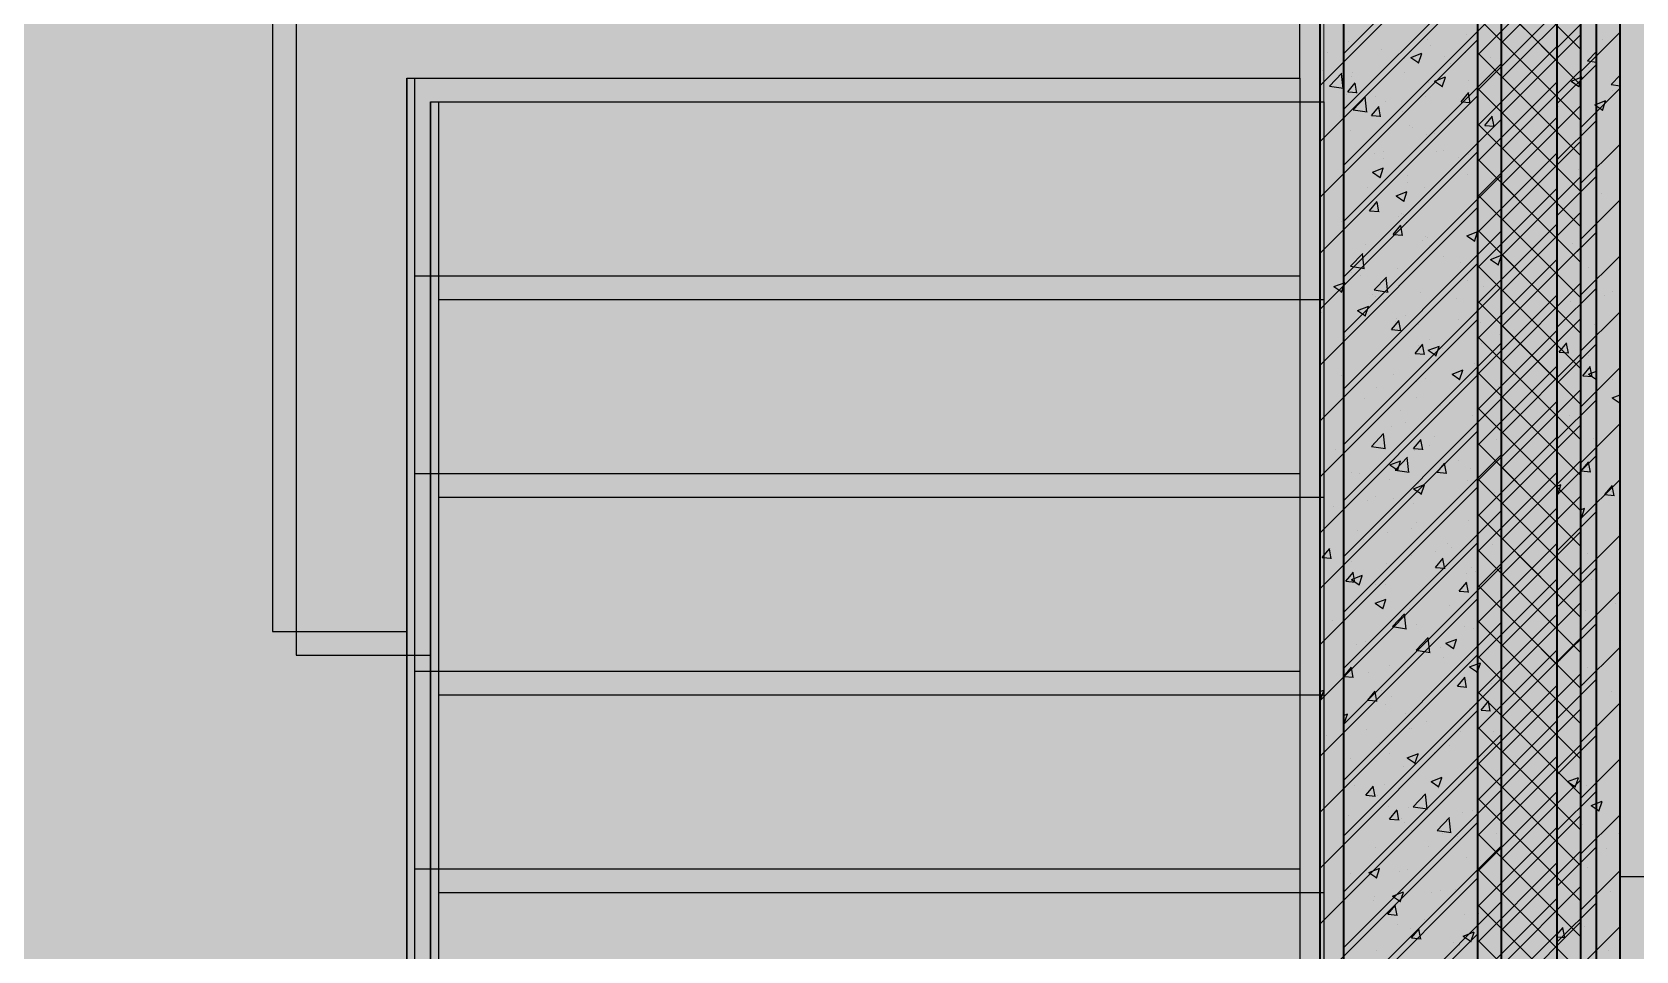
# Model space of a CAD drawing. Header units: inches. Extents: x 143994 to 247866, y 243815 to 272761.
# Drawn here: x 163197 to 165226, y 260112 to 261275 of the extents above; entities that cross this region are included whole.
import ezdxf

# ---------------------------------------------------------------- set-up
doc = ezdxf.new("R2010")
doc.units = ezdxf.units.IN
doc.header["$LTSCALE"] = 1000
doc.header["$MEASUREMENT"] = 0
doc.layers.get('DEFPOINTS').update_dxf_attribs({"color": 62})
for name, color, linetype in [('0-建筑1F', 127, 'Continuous'), ('0-建筑2F', 127, 'Continuous'), ('A-STATR', 5, 'Continuous'), ('PUB_HATCH', 8, 'Continuous'), ('STAIR', 142, 'Continuous')]:
    doc.layers.add(name, color=color, linetype=linetype)
for name, color, linetype, lineweight in [('A-M-Stone', 11, 'Continuous', 15), ('A-Wall', 254, 'Continuous', 35), ('W-保温层', 8, 'Continuous', 13)]:
    doc.layers.add(name, color=color, linetype=linetype, lineweight=lineweight)

# ---------------------------------------------------------------- blocks, each defined once
blk = doc.blocks.new('144')
at = {"layer": 'A-M-Stone', "color": 127}
blk.add_line((646166.9, -381870.3), (646166.9, -376030.3), dxfattribs=at)
at = {"layer": 'A-STATR', "color": 127}
blk.add_line((646166.9, -379980.3), (647806.9, -379980.3), dxfattribs=at)
at = {"layer": 'A-Wall', "color": 127}
for p, q in [((646136.9, -381900.3), (646136.9, -376060.3)), ((646086.9, -376110.3), (646086.9, -381950.3)), ((645986.9, -382050.3), (645986.9, -376210.3)), ((645786.9, -376410.3), (645786.9, -382210.3))]:
    blk.add_line(p, q, dxfattribs=at)
at = {"layer": 'PUB_HATCH', "color": 127, "linetype": 'Continuous'}
for p, q in [((645786.9, -378979.9), (645986.9, -378779.9)), ((645786.9, -379050.6), (645986.9, -378850.6)), ((646086.9, -378932.1), (646136.9, -378882.1)), ((645972.9, -378914.4), (645972.9, -378914.4)), ((645786.9, -379121.3), (645986.9, -378921.3)), ((645864.7, -378933.6), (645864.7, -378933.6)), ((645922.8, -378921), (645922.8, -378921)), ((645796.5, -378937.6), (645796.5, -378937.6)), ((645894.4, -378945.2), (645894.4, -378945.2)), ((645902.2, -378943.9), (645916.2, -378938.5)), ((645902.2, -378943.9), (645912.2, -378950.6)), ((645911.9, -378951.1), (645915.9, -378939)), ((645944.7, -378942.9), (645944.7, -378942.9)), ((645971.5, -378938.1), (645971.5, -378938.1)), ((646086.9, -379002.8), (646136.9, -378952.8)), ((646125.7, -378948.1), (646136.9, -378936.4)), ((646125.7, -378948.1), (646136.9, -378949.8)), ((646127.5, -378956.2), (646127.5, -378956.2)), ((645790.5, -378960.2), (645790.5, -378960.2)), ((645799.2, -378980.2), (645814.8, -378963.9)), ((645816.7, -378983.3), (645814.5, -378964.3)), ((645822.3, -378987.4), (645831.9, -378975.9)), ((645828.1, -378962.9), (645828.1, -378962.9)), ((645834, -378988.9), (645831.6, -378976.4)), ((646104.9, -378973.9), (646118.9, -378968.5)), ((646104.9, -378973.9), (646114.9, -378980.6)), ((646114.6, -378981.1), (646118.6, -378969)), ((645786.9, -379192.1), (645986.9, -378992.1)), ((645799.2, -378980.2), (645817, -378982.9)), ((645822.3, -378987.4), (645834.3, -378988.4)), ((645920.2, -378993.3), (645920.2, -378993.3)), ((645965.8, -378999.9), (645975.4, -378988.4)), ((645977.4, -379001.5), (645975.1, -378988.9)), ((645870.2, -378999.8), (645870.2, -378999.8)), ((645892, -379011.8), (645892, -379011.8)), ((645965.8, -378999.9), (645977.7, -379001)), ((646089.2, -379006.5), (646089.2, -379006.5)), ((645788.1, -379026.8), (645788.1, -379026.8)), ((645825.7, -379035.8), (645825.7, -379035.8)), ((645904.5, -379032.9), (645904.5, -379032.9)), ((646086.9, -379073.5), (646136.9, -379023.5)), ((645787.8, -379052.9), (645787.8, -379052.9)), ((645932.5, -379040.3), (645932.5, -379040.3)), ((646087.2, -379046.2), (646087.2, -379046.2)), ((645786.9, -379262.8), (645986.9, -379062.8)), ((645867.6, -379072.1), (645867.6, -379072.1)), ((645867.9, -379062.7), (645867.9, -379062.7)), ((645943.4, -379062.2), (645943.4, -379062.2)), ((645974.7, -379067.2), (645974.7, -379067.2)), ((645817.6, -379078.7), (645817.6, -379078.7)), ((645853.6, -379088.9), (645867.6, -379083.5)), ((645853.6, -379088.9), (645863.5, -379095.6)), ((645863.2, -379096.1), (645867.3, -379084)), ((645889.5, -379078.4), (645889.5, -379078.4)), ((646086.9, -379144.2), (646136.9, -379094.2)), ((646114, -379085.8), (646114, -379085.8)), ((645786.9, -379333.5), (645986.9, -379133.5)), ((645850, -379137.8), (645859.7, -379126.3)), ((645850, -379137.8), (645862, -379138.8)), ((645861.7, -379139.3), (645859.4, -379126.8)), ((645815, -379151), (645815, -379151)), ((645887.1, -379145), (645887.1, -379145)), ((645890.8, -379141), (645890.8, -379141)), ((645892.7, -379142), (645892.7, -379142)), ((645896.2, -379152.2), (645896.2, -379152.2)), ((645973, -379169.4), (645986.9, -379164.1)), ((645973, -379169.4), (645982.9, -379176.1)), ((645982.6, -379176.6), (645986.7, -379164.5)), ((646086.9, -379214.9), (646136.9, -379164.9)), ((645825.7, -379208.1), (645841.3, -379191.8)), ((645843.2, -379211.2), (645841, -379192.2)), ((645944.1, -379196.2), (645944.1, -379196.2)), ((646106.6, -379179.9), (646106.6, -379179.9)), ((645786.9, -379404.2), (645986.9, -379204.2)), ((645825.7, -379208.1), (645843.5, -379210.8)), ((645827.5, -379216.2), (645827.5, -379216.2)), ((645838.1, -379219.9), (645838.1, -379219.9)), ((645884.7, -379211.5), (645884.7, -379211.5)), ((645964.5, -379203.3), (645964.5, -379203.3)), ((646117.2, -379214.9), (646117.2, -379214.9)), ((646126.9, -379209.4), (646126.9, -379209.4)), ((645804.9, -379233.9), (645818.9, -379228.5)), ((645804.9, -379233.9), (645814.9, -379240.6)), ((645814.6, -379241.1), (645818.6, -379229)), ((646086.9, -379285.6), (646136.9, -379235.6)), ((645853.8, -379244.2), (645853.8, -379244.2)), ((645960.5, -379248.7), (645960.5, -379248.7)), ((646104.1, -379252.2), (646104.1, -379252.2)), ((645786.9, -379474.9), (645986.9, -379274.9)), ((645789.2, -379266.5), (645789.2, -379266.5)), ((645877.8, -379288.2), (645887.4, -379276.7)), ((645882.2, -379278.1), (645882.2, -379278.1)), ((645889.5, -379289.8), (645887.1, -379277.2)), ((645895.9, -379271), (645895.9, -379271)), ((645961.9, -379275.6), (645961.9, -379275.6)), ((645984.9, -379264), (645984.9, -379264)), ((645877.8, -379288.2), (645889.8, -379289.3)), ((645903.9, -379286.2), (645903.9, -379286.2)), ((645911.8, -379282.2), (645911.8, -379282.2)), ((645787.2, -379306.2), (645787.2, -379306.2)), ((645924.3, -379314.4), (645938.3, -379309.1)), ((645924.3, -379314.4), (645934.2, -379321.2)), ((645933.9, -379321.7), (645938, -379309.6)), ((646086.9, -379356.3), (646136.9, -379306.3)), ((646089.8, -379316.6), (646099.5, -379305.1)), ((646089.8, -379316.6), (646101.8, -379317.6)), ((646101.5, -379318.1), (646099.2, -379305.6)), ((646127.2, -379321.2), (646127.2, -379321.2)), ((645982.5, -379330.6), (645982.5, -379330.6)), ((646127, -379344.5), (646136.9, -379340.7)), ((645786.9, -379545.6), (645986.9, -379345.6)), ((645814, -379345.8), (645814, -379345.8)), ((645859.2, -379361.1), (645859.2, -379361.1)), ((645879.8, -379344.7), (645879.8, -379344.7)), ((645909.3, -379354.5), (645909.3, -379354.5)), ((645920.7, -379350.4), (645920.7, -379350.4)), ((645985, -379344.5), (645985, -379344.5)), ((646127, -379344.5), (646136.9, -379351.2)), ((646136.6, -379351.7), (646136.9, -379350.8)), ((646086.9, -379427), (646136.9, -379377)), ((645980.1, -379397.2), (645980.1, -379397.2)), ((646103.1, -379396.4), (646103.1, -379396.4)), ((645786.9, -379616.3), (645986.9, -379416.3)), ((645852.2, -379436), (645867.8, -379419.8)), ((645869.7, -379439.1), (645867.5, -379420.1)), ((645877.4, -379411.3), (645877.4, -379411.3)), ((645895.6, -379405.5), (645895.6, -379405.5)), ((645806.6, -379439.9), (645806.6, -379439.9)), ((645852.2, -379436), (645870, -379438.8)), ((645856.7, -379433.4), (645856.7, -379433.4)), ((645905.5, -379438.7), (645915.2, -379427.2)), ((645905.5, -379438.7), (645917.5, -379439.7)), ((645917.2, -379440.2), (645914.9, -379427.7)), ((645932.4, -379423.4), (645932.4, -379423.4)), ((645875.6, -379459.5), (645889.6, -379454.1)), ((645875.6, -379459.5), (645885.6, -379466.2)), ((645881.8, -379452.5), (645881.8, -379452.5)), ((645885.3, -379466.7), (645889.3, -379454.6)), ((645943.5, -379449.4), (645943.5, -379449.4)), ((645977.6, -379463.8), (645977.6, -379463.8)), ((646086.9, -379497.7), (646136.9, -379447.7)), ((646117.6, -379467), (646127.2, -379455.5)), ((646126.3, -379462.7), (646126.3, -379462.7)), ((646129.3, -379468.5), (646126.9, -379456)), ((645817.2, -379474.9), (645817.2, -379474.9)), ((645826.9, -379469.4), (645826.9, -379469.4)), ((645875, -379477.9), (645875, -379477.9)), ((645924, -379479.4), (645924, -379479.4)), ((646117.6, -379467), (646129.6, -379468)), ((645786.9, -379687), (645986.9, -379487)), ((645879.8, -379502.3), (645879.8, -379502.3)), ((646086.9, -379486.2), (646092.3, -379484.2)), ((646086.9, -379495.4), (646088.3, -379496.2)), ((646088, -379496.7), (646092, -379484.7)), ((645804.1, -379512.2), (645804.1, -379512.2)), ((646086.9, -379568.4), (646136.9, -379518.4)), ((645872.5, -379544.4), (645872.5, -379544.4)), ((645903.3, -379539.4), (645903.3, -379539.4)), ((645975.2, -379530.3), (645975.2, -379530.3)), ((646095.7, -379541.2), (646095.7, -379541.2)), ((645786.9, -379757.7), (645986.9, -379557.7)), ((645789.8, -379576.6), (645799.5, -379565.1)), ((645842, -379554.2), (645842, -379554.2)), ((645948.8, -379558.7), (645948.8, -379558.7)), ((645953.5, -379564.5), (645953.5, -379564.5)), ((645789.8, -379576.6), (645801.8, -379577.6)), ((645801.5, -379578.1), (645799.2, -379565.6)), ((645827.2, -379581.2), (645827.2, -379581.2)), ((645933.3, -379589.1), (645942.9, -379577.6)), ((645945, -379590.7), (645942.6, -379578.1)), ((645827, -379604.5), (645841, -379599.1)), ((645827, -379604.5), (645836.9, -379611.2)), ((645836.6, -379611.7), (645840.7, -379599.6)), ((645933.3, -379589.1), (645945.3, -379590.2)), ((645972.8, -379596.9), (645972.8, -379596.9)), ((646086.9, -379639.2), (646136.9, -379589.2)), ((646131.1, -379604.8), (646131.1, -379604.8)), ((645870.1, -379611), (645870.1, -379611)), ((646093.1, -379613.5), (646093.1, -379613.5)), ((645786.9, -379828.4), (645986.9, -379628.4)), ((645900.9, -379643.4), (645900.9, -379643.4)), ((645951, -379636.8), (645951, -379636.8)), ((645803.1, -379656.4), (645803.1, -379656.4)), ((645878.8, -379663.9), (645894.3, -379647.7)), ((645878.8, -379663.9), (645896.5, -379666.7)), ((645896.2, -379667.1), (645894, -379648.1)), ((645895, -379658.8), (645895, -379658.8)), ((645909.8, -379660.9), (645909.8, -379660.9)), ((645970.3, -379663.5), (645970.3, -379663.5)), ((646086.9, -379709.9), (646136.9, -379659.9)), ((645845.2, -379683.3), (645845.2, -379683.3)), ((645867.7, -379677.6), (645867.7, -379677.6)), ((645946.3, -379685), (645960.4, -379679.7)), ((645946.3, -379685), (645956.3, -379691.7)), ((645956, -379692.2), (645960.1, -379680.2)), ((646116.3, -379682.4), (646116.3, -379682.4)), ((645786.9, -379899.2), (645986.9, -379699.2)), ((645942.9, -379702.7), (645942.9, -379702.7)), ((645952, -379687.8), (645952, -379687.8)), ((645974.1, -379705.7), (645974.1, -379705.7)), ((646091.3, -379706.4), (646091.3, -379706.4)), ((645817.6, -379727), (645827.2, -379715.5)), ((645817.6, -379727), (645829.6, -379728)), ((645826.3, -379722.7), (645826.3, -379722.7)), ((645829.3, -379728.5), (645826.9, -379716)), ((645848.3, -379722.3), (645848.3, -379722.3)), ((645898.3, -379715.7), (645898.3, -379715.7)), ((646125.7, -379716), (646125.7, -379716)), ((645786.9, -379746.2), (645792.3, -379744.2)), ((645788, -379756.7), (645792, -379744.7)), ((645865.2, -379744.2), (645865.2, -379744.2)), ((645961, -379739.5), (645973, -379740.6)), ((645961, -379739.5), (645970.7, -379728.1)), ((645967.9, -379730.1), (645967.9, -379730.1)), ((645972.7, -379741.1), (645970.4, -379728.6)), ((646086.9, -379780.6), (646136.9, -379730.6)), ((645786.9, -379755.4), (645788.3, -379756.2)), ((645870, -379762.6), (645870, -379762.6)), ((645976.8, -379767.1), (645976.8, -379767.1)), ((645786.9, -379969.9), (645986.9, -379769.9)), ((645921.5, -379784.6), (645921.5, -379784.6)), ((645795.7, -379801.2), (645795.7, -379801.2)), ((645845.7, -379794.6), (645845.7, -379794.6)), ((645902.7, -379792.7), (645902.7, -379792.7)), ((645965.5, -379796.7), (645965.5, -379796.7)), ((646086.9, -379851.3), (646136.9, -379801.3)), ((645862.8, -379810.7), (645862.8, -379810.7)), ((645897.7, -379830.1), (645911.7, -379824.7)), ((645907.3, -379837.3), (645911.4, -379825.2)), ((645786.9, -380040.6), (645986.9, -379840.6)), ((645897.7, -379830.1), (645907.6, -379836.8)), ((646094.5, -379835.5), (646094.5, -379835.5)), ((645831.1, -379864.8), (645831.1, -379864.8)), ((645845.3, -379877.4), (645855, -379865.9)), ((645857, -379879), (645854.7, -379866.4)), ((645868.9, -379863.5), (645868.9, -379863.5)), ((645937.8, -379869.3), (645937.8, -379869.3)), ((645963, -379863.2), (645963, -379863.2)), ((646100.4, -379860.1), (646114.4, -379854.7)), ((646100.4, -379860.1), (646110.3, -379866.8)), ((646110, -379867.3), (646114.1, -379855.2)), ((645793.1, -379873.5), (645793.1, -379873.5)), ((645845.3, -379877.4), (645857.3, -379878.5)), ((645860.4, -379877.3), (645860.4, -379877.3)), ((645905.3, -379891.9), (645920.9, -379875.6)), ((645922.8, -379895), (645920.6, -379876)), ((646086.9, -379922), (646136.9, -379872)), ((645873.3, -379891.6), (645873.3, -379891.6)), ((645905.3, -379891.9), (645923.1, -379894.6)), ((645980, -379896.2), (645980, -379896.2)), ((646134.8, -379895.8), (646134.8, -379895.8)), ((645786.9, -380111.3), (645986.9, -379911.3)), ((645894.4, -379912), (645894.4, -379912)), ((645942.6, -379925.7), (645942.6, -379925.7)), ((645960.6, -379929.8), (645960.6, -379929.8)), ((646119.3, -379914.8), (646119.3, -379914.8)), ((645816.3, -379942.4), (645816.3, -379942.4)), ((645857.9, -379943.9), (645857.9, -379943.9)), ((646086.9, -379992.7), (646136.9, -379942.7)), ((645791.3, -379966.4), (645791.3, -379966.4)), ((645849, -379975.1), (645863, -379969.7)), ((645858.7, -379982.3), (645862.7, -379970.2)), ((645898.1, -379971), (645898.1, -379971)), ((645942.3, -379955.9), (645942.3, -379955.9)), ((646125.1, -379969.2), (646125.1, -379969.2)), ((645786.9, -380182), (645986.9, -379982)), ((645825.7, -379976), (645825.7, -379976)), ((645849, -379975.1), (645859, -379981.8)), ((645855.5, -380010.5), (645855.5, -380010.5)), ((645890, -380004.6), (645890, -380004.6)), ((645940, -379998), (645940, -379998)), ((645958.2, -379996.4), (645958.2, -379996.4)), ((645873.1, -380027.9), (645882.7, -380016.4)), ((645873.1, -380027.9), (645885.1, -380028.9)), ((645884.8, -380029.4), (645882.4, -380016.9)), ((646086.9, -380063.4), (646136.9, -380013.4)), ((645902.1, -380045.9), (645902.1, -380045.9)), ((645968.4, -380055.6), (645982.4, -380050.2)), ((645978.1, -380062.8), (645982.1, -380050.7)), ((646086.9, -380054.1), (646094.8, -380044.7)), ((646096.8, -380057.7), (646094.5, -380045.2)), ((646105.3, -380043.6), (646105.3, -380043.6)), ((646122.5, -380043.9), (646122.5, -380043.9)), ((645786.9, -380252.7), (645986.9, -380052.7)), ((645955.8, -380063), (645955.8, -380063)), ((645963.2, -380066.9), (645963.2, -380066.9)), ((645968.4, -380055.6), (645978.4, -380062.3)), ((646086.9, -380056.4), (646097.1, -380057.2)), ((645859.1, -380073.2), (645859.1, -380073.2))]:
    blk.add_line(p, q, dxfattribs=at)
at = {"layer": 'STAIR', "color": 127}
for p, q in [((644461.9, -378470.3), (644461.9, -379670.3)), ((645761.9, -378970.3), (645761.9, -378470.3)), ((644631.9, -378970.3), (644631.9, -381240.1)), ((644631.9, -381240.1), (644631.9, -378970.3)), ((644631.9, -378970.3), (645761.9, -378970.3)), ((644631.9, -381240.1), (644631.9, -378970.3)), ((644631.9, -378970.3), (645761.9, -378970.3)), ((644641.9, -378970.3), (644641.9, -381233.7)), ((645761.9, -378970.3), (645761.9, -380500.8)), ((645761.9, -378970.3), (645761.9, -380500.8)), ((644641.9, -379220.3), (645761.9, -379220.3)), ((644641.9, -379470.3), (645761.9, -379470.3)), ((644461.9, -379670.3), (644631.9, -379670.3)), ((644641.9, -379720.3), (645761.9, -379720.3)), ((644641.9, -379970.3), (645761.9, -379970.3))]:
    blk.add_line(p, q, dxfattribs=at)
at = {"layer": 'W-保温层', "color": 127}
blk.add_line((645761.9, -387950.3), (645761.9, -376410.3), dxfattribs=at)
at = {"layer": 'W-保温层', "color": 127, "linetype": 'Continuous'}
for p, q in [((645986.9, -378940.4), (646086.9, -378840.4)), ((646086.9, -378948.3), (645986.9, -378848.3)), ((645986.9, -378985.3), (646086.9, -378885.3)), ((646086.9, -378993.2), (645986.9, -378893.2)), ((645986.9, -379030.2), (646086.9, -378930.2)), ((646086.9, -379038.1), (645986.9, -378938.1)), ((645986.9, -379075.1), (646086.9, -378975.1)), ((646086.9, -379083), (645986.9, -378983)), ((645986.9, -379120), (646086.9, -379020)), ((646086.9, -379127.9), (645986.9, -379027.9)), ((645986.9, -379164.9), (646086.9, -379064.9)), ((646086.9, -379172.8), (645986.9, -379072.8)), ((645986.9, -379209.8), (646086.9, -379109.8)), ((646086.9, -379217.7), (645986.9, -379117.7)), ((645986.9, -379254.7), (646086.9, -379154.7)), ((646086.9, -379262.6), (645986.9, -379162.6)), ((645986.9, -379299.6), (646086.9, -379199.6)), ((646086.9, -379307.5), (645986.9, -379207.5)), ((645986.9, -379344.5), (646086.9, -379244.5)), ((646086.9, -379352.4), (645986.9, -379252.4)), ((645986.9, -379389.4), (646086.9, -379289.4)), ((646086.9, -379397.3), (645986.9, -379297.3)), ((645986.9, -379434.3), (646086.9, -379334.3)), ((646086.9, -379442.3), (645986.9, -379342.3)), ((645986.9, -379479.2), (646086.9, -379379.2)), ((646086.9, -379487.2), (645986.9, -379387.2)), ((645986.9, -379524.2), (646086.9, -379424.2)), ((646086.9, -379532.1), (645986.9, -379432.1)), ((645986.9, -379569.1), (646086.9, -379469.1)), ((646086.9, -379577), (645986.9, -379477)), ((645986.9, -379614), (646086.9, -379514)), ((646086.9, -379621.9), (645986.9, -379521.9)), ((645986.9, -379658.9), (646086.9, -379558.9)), ((646086.9, -379666.8), (645986.9, -379566.8)), ((645986.9, -379703.8), (646086.9, -379603.8)), ((646086.9, -379711.7), (645986.9, -379611.7)), ((645986.9, -379748.7), (646086.9, -379648.7)), ((646086.9, -379756.6), (645986.9, -379656.6)), ((645986.9, -379793.6), (646086.9, -379693.6)), ((646086.9, -379801.5), (645986.9, -379701.5)), ((645986.9, -379838.5), (646086.9, -379738.5)), ((646086.9, -379846.4), (645986.9, -379746.4)), ((645986.9, -379883.4), (646086.9, -379783.4)), ((646086.9, -379891.3), (645986.9, -379791.3)), ((645986.9, -379928.3), (646086.9, -379828.3)), ((646086.9, -379936.2), (645986.9, -379836.2)), ((645986.9, -379973.2), (646086.9, -379873.2)), ((646086.9, -379981.1), (645986.9, -379881.1)), ((645986.9, -380018.1), (646086.9, -379918.1)), ((646086.9, -380026), (645986.9, -379926)), ((645986.9, -380063), (646086.9, -379963)), ((646086.9, -380070.9), (645986.9, -379970.9)), ((645986.9, -380107.9), (646086.9, -380007.9)), ((646086.9, -380115.8), (645986.9, -380015.8)), ((645986.9, -380152.8), (646086.9, -380052.8)), ((646086.9, -380160.7), (645986.9, -380060.7))]:
    blk.add_line(p, q, dxfattribs=at)
blk = doc.blocks.new('1442323')
at = {"layer": 'A-Wall', "color": 127}
for p, q in [((688186.9, -383939.3), (688186.9, -376149.3)), ((688136.9, -376199.3), (688136.9, -383989.3)), ((688036.9, -384089.3), (688036.9, -376299.3)), ((687836.9, -376499.3), (687836.9, -384249.3))]:
    blk.add_line(p, q, dxfattribs=at)
at = {"layer": 'PUB_HATCH', "color": 127, "linetype": 'Continuous'}
for p, q in [((687836.9, -378998.2), (688036.9, -378798.2)), ((687836.9, -379068.9), (688036.9, -378868.9)), ((687836.9, -379139.7), (688036.9, -378939.7)), ((688136.9, -379021.1), (688186.9, -378971.1)), ((687843, -378982.7), (687843, -378982.7)), ((687946.8, -378988), (687946.8, -378988)), ((688165, -378980.1), (688165, -378980.1)), ((687836.9, -379210.4), (688036.9, -379010.4)), ((687972.8, -379010), (687972.8, -379010)), ((688022.9, -379003.4), (688022.9, -379003.4)), ((687846.5, -379026.6), (687846.5, -379026.6)), ((687914.7, -379022.6), (687914.7, -379022.6)), ((687944.4, -379034.3), (687944.4, -379034.3)), ((687952.2, -379032.9), (687966.2, -379027.5)), ((687952.2, -379032.9), (687962.2, -379039.6)), ((687961.9, -379040.1), (687965.9, -379028)), ((687994.7, -379031.9), (687994.7, -379031.9)), ((688021.5, -379027.1), (688021.5, -379027.1)), ((688175.7, -379037.1), (688186.9, -379025.4)), ((688175.7, -379037.1), (688186.9, -379038.8)), ((687840.5, -379049.2), (687840.5, -379049.2)), ((687849.2, -379069.2), (687864.8, -379052.9)), ((687866.7, -379072.3), (687864.5, -379053.3)), ((687878.1, -379052), (687878.1, -379052)), ((688136.9, -379091.8), (688186.9, -379041.8)), ((688154.9, -379063), (688168.9, -379057.6)), ((688177.5, -379045.2), (688177.5, -379045.2)), ((687849.2, -379069.2), (687867, -379071.9)), ((687872.3, -379076.4), (687881.9, -379064.9)), ((687872.3, -379076.4), (687884.3, -379077.4)), ((687884, -379077.9), (687881.6, -379065.4)), ((688015.8, -379088.9), (688025.4, -379077.4)), ((688027.4, -379090.5), (688025.1, -379077.9)), ((688154.9, -379063), (688164.9, -379069.7)), ((688164.6, -379070.2), (688168.6, -379058.1)), ((687836.9, -379281.1), (688036.9, -379081.1)), ((687920.2, -379088.9), (687920.2, -379088.9)), ((687970.2, -379082.3), (687970.2, -379082.3)), ((688015.8, -379088.9), (688027.7, -379090)), ((688139.2, -379095.6), (688139.2, -379095.6)), ((687838.1, -379115.8), (687838.1, -379115.8)), ((687942, -379100.8), (687942, -379100.8)), ((688136.9, -379162.5), (688186.9, -379112.5)), ((687875.7, -379124.8), (687875.7, -379124.8)), ((687954.5, -379121.9), (687954.5, -379121.9)), ((687982.5, -379129.3), (687982.5, -379129.3)), ((688137.2, -379135.2), (688137.2, -379135.2)), ((687836.9, -379351.8), (688036.9, -379151.8)), ((687837.8, -379142), (687837.8, -379142)), ((687917.9, -379151.7), (687917.9, -379151.7)), ((687993.4, -379151.2), (687993.4, -379151.2)), ((688024.7, -379156.2), (688024.7, -379156.2)), ((687867.6, -379167.8), (687867.6, -379167.8)), ((687903.6, -379177.9), (687917.6, -379172.5)), ((687903.6, -379177.9), (687913.5, -379184.6)), ((687913.2, -379185.1), (687917.3, -379173)), ((687917.6, -379161.2), (687917.6, -379161.2)), ((687939.5, -379167.4), (687939.5, -379167.4)), ((688164, -379174.9), (688164, -379174.9)), ((688136.9, -379233.2), (688186.9, -379183.2)), ((687900, -379226.8), (687909.7, -379215.3)), ((687911.7, -379228.4), (687909.4, -379215.8)), ((687836.9, -379422.5), (688036.9, -379222.5)), ((687865, -379240.1), (687865, -379240.1)), ((687900, -379226.8), (687912, -379227.9)), ((687937.1, -379234), (687937.1, -379234)), ((687940.8, -379230.1), (687940.8, -379230.1)), ((687942.7, -379231), (687942.7, -379231)), ((687946.2, -379241.3), (687946.2, -379241.3)), ((688023, -379258.4), (688036.9, -379253.1)), ((688023, -379258.4), (688032.9, -379265.2)), ((688032.6, -379265.7), (688036.7, -379253.6)), ((688136.9, -379303.9), (688186.9, -379253.9)), ((687875.7, -379297.1), (687891.3, -379280.9)), ((687893.2, -379300.2), (687891, -379281.2)), ((688156.6, -379269), (688156.6, -379269)), ((687836.9, -379493.2), (688036.9, -379293.2)), ((687875.7, -379297.1), (687893.5, -379299.9)), ((687934.7, -379300.6), (687934.7, -379300.6)), ((687994.1, -379285.2), (687994.1, -379285.2)), ((688014.5, -379292.3), (688014.5, -379292.3)), ((688176.9, -379298.5), (688176.9, -379298.5)), ((687854.9, -379323), (687868.9, -379317.6)), ((687864.6, -379330.2), (687868.6, -379318.1)), ((687877.5, -379305.2), (687877.5, -379305.2)), ((687888.1, -379309), (687888.1, -379309)), ((688167.2, -379303.9), (688167.2, -379303.9)), ((687854.9, -379323), (687864.9, -379329.7)), ((687903.8, -379333.2), (687903.8, -379333.2)), ((688010.5, -379337.7), (688010.5, -379337.7)), ((688136.9, -379374.6), (688186.9, -379324.6)), ((688154.1, -379341.3), (688154.1, -379341.3)), ((687839.2, -379355.6), (687839.2, -379355.6)), ((687945.9, -379360.1), (687945.9, -379360.1)), ((688034.9, -379353.1), (688034.9, -379353.1)), ((687836.9, -379563.9), (688036.9, -379363.9)), ((687927.8, -379377.3), (687937.4, -379365.8)), ((687927.8, -379377.3), (687939.8, -379378.3)), ((687932.2, -379367.1), (687932.2, -379367.1)), ((687939.5, -379378.8), (687937.1, -379366.3)), ((687953.9, -379375.2), (687953.9, -379375.2)), ((687961.8, -379371.2), (687961.8, -379371.2)), ((688011.9, -379364.6), (688011.9, -379364.6)), ((687837.2, -379395.2), (687837.2, -379395.2)), ((687974.3, -379403.5), (687988.3, -379398.1)), ((687983.9, -379410.7), (687988, -379398.6)), ((688136.9, -379445.3), (688186.9, -379395.3)), ((688139.8, -379405.6), (688149.5, -379394.1)), ((688151.5, -379407.1), (688149.2, -379394.6)), ((687974.3, -379403.5), (687984.2, -379410.2)), ((688032.5, -379419.6), (688032.5, -379419.6)), ((688139.8, -379405.6), (688151.8, -379406.6)), ((688177.2, -379410.2), (688177.2, -379410.2)), ((687836.9, -379634.6), (688036.9, -379434.6)), ((687864, -379434.9), (687864, -379434.9)), ((687929.8, -379433.7), (687929.8, -379433.7)), ((687959.3, -379443.5), (687959.3, -379443.5)), ((687970.7, -379439.4), (687970.7, -379439.4)), ((688035, -379433.5), (688035, -379433.5)), ((688177, -379433.5), (688186.9, -379429.7)), ((688177, -379433.5), (688186.9, -379440.2)), ((688186.6, -379440.7), (688186.9, -379439.9)), ((687909.2, -379450.1), (687909.2, -379450.1)), ((688136.9, -379516.1), (688186.9, -379466.1)), ((687927.4, -379500.3), (687927.4, -379500.3)), ((687945.6, -379494.5), (687945.6, -379494.5)), ((688030.1, -379486.2), (688030.1, -379486.2)), ((688153.1, -379485.4), (688153.1, -379485.4)), ((687836.9, -379705.3), (688036.9, -379505.3)), ((687902.2, -379525), (687917.8, -379508.8)), ((687906.7, -379522.4), (687906.7, -379522.4)), ((687919.7, -379528.2), (687917.5, -379509.2)), ((687955.5, -379527.7), (687965.2, -379516.2)), ((687967.2, -379529.2), (687964.9, -379516.7)), ((687982.4, -379512.4), (687982.4, -379512.4)), ((687856.6, -379529), (687856.6, -379529)), ((687902.2, -379525), (687920, -379527.8)), ((687925.6, -379548.5), (687939.6, -379543.1)), ((687931.8, -379541.6), (687931.8, -379541.6)), ((687935.3, -379555.7), (687939.3, -379543.6)), ((687955.5, -379527.7), (687967.5, -379528.7)), ((687993.5, -379538.4), (687993.5, -379538.4)), ((688136.9, -379586.8), (688186.9, -379536.8)), ((688167.6, -379556), (688177.2, -379544.5)), ((687867.2, -379563.9), (687867.2, -379563.9)), ((687876.9, -379558.5), (687876.9, -379558.5)), ((687925.6, -379548.5), (687935.6, -379555.2)), ((688027.6, -379552.8), (688027.6, -379552.8)), ((688167.6, -379556), (688179.6, -379557.1)), ((688176.3, -379551.7), (688176.3, -379551.7)), ((688179.3, -379557.6), (688176.9, -379545)), ((687836.9, -379776.1), (688036.9, -379576.1)), ((687925, -379566.9), (687925, -379566.9)), ((687974, -379568.4), (687974, -379568.4)), ((688136.9, -379575.3), (688142.3, -379573.2)), ((688136.9, -379584.4), (688138.3, -379585.3)), ((688138, -379585.8), (688142, -379573.7)), ((687854.1, -379601.3), (687854.1, -379601.3)), ((687929.8, -379591.3), (687929.8, -379591.3)), ((688025.2, -379619.4), (688025.2, -379619.4)), ((688136.9, -379657.5), (688186.9, -379607.5)), ((687892, -379643.2), (687892, -379643.2)), ((687922.5, -379633.5), (687922.5, -379633.5)), ((687953.3, -379628.5), (687953.3, -379628.5)), ((688145.7, -379630.2), (688145.7, -379630.2)), ((687836.9, -379846.8), (688036.9, -379646.8)), ((687839.8, -379665.6), (687849.5, -379654.1)), ((687839.8, -379665.6), (687851.8, -379666.6)), ((687851.5, -379667.1), (687849.2, -379654.6)), ((687983.3, -379678.1), (687992.9, -379666.6)), ((687998.8, -379647.8), (687998.8, -379647.8)), ((688003.5, -379653.6), (688003.5, -379653.6)), ((687877.2, -379670.2), (687877.2, -379670.2)), ((687983.3, -379678.1), (687995.3, -379679.2)), ((687995, -379679.7), (687992.6, -379667.1)), ((688022.8, -379686), (688022.8, -379686)), ((688136.9, -379728.2), (688186.9, -379678.2)), ((687877, -379693.5), (687891, -379688.2)), ((687877, -379693.5), (687886.9, -379700.2)), ((687886.6, -379700.7), (687890.7, -379688.7)), ((687920.1, -379700), (687920.1, -379700)), ((688143.1, -379702.5), (688143.1, -379702.5)), ((688181.1, -379693.8), (688181.1, -379693.8)), ((687836.9, -379917.5), (688036.9, -379717.5)), ((688001, -379725.8), (688001, -379725.8)), ((687853.1, -379745.4), (687853.1, -379745.4)), ((687928.8, -379753), (687944.3, -379736.7)), ((687946.2, -379756.1), (687944, -379737.1)), ((687945, -379747.8), (687945, -379747.8)), ((687950.9, -379732.4), (687950.9, -379732.4)), ((687917.7, -379766.6), (687917.7, -379766.6)), ((687928.8, -379753), (687946.5, -379755.7)), ((687959.8, -379750), (687959.8, -379750)), ((688020.3, -379752.5), (688020.3, -379752.5)), ((688136.9, -379798.9), (688186.9, -379748.9)), ((687836.9, -379988.2), (688036.9, -379788.2)), ((687895.2, -379772.3), (687895.2, -379772.3)), ((687996.3, -379774.1), (688010.4, -379768.7)), ((687996.3, -379774.1), (688006.3, -379780.8)), ((688002, -379776.8), (688002, -379776.8)), ((688006, -379781.3), (688010.1, -379769.2)), ((688166.3, -379771.4), (688166.3, -379771.4)), ((687867.6, -379816), (687877.2, -379804.5)), ((687879.3, -379817.6), (687876.9, -379805)), ((687948.3, -379804.7), (687948.3, -379804.7)), ((687992.9, -379791.7), (687992.9, -379791.7)), ((688024.1, -379794.8), (688024.1, -379794.8)), ((688141.3, -379795.5), (688141.3, -379795.5)), ((688175.7, -379805), (688175.7, -379805)), ((687867.6, -379816), (687879.6, -379817.1)), ((687876.3, -379811.7), (687876.3, -379811.7)), ((687898.3, -379811.3), (687898.3, -379811.3)), ((688011, -379828.6), (688023, -379829.6)), ((688011, -379828.6), (688020.7, -379817.1)), ((688017.9, -379819.1), (688017.9, -379819.1)), ((688022.7, -379830.1), (688020.4, -379817.6)), ((688136.9, -379869.6), (688186.9, -379819.6)), ((687836.9, -379835.3), (687842.3, -379833.2)), ((687836.9, -379844.4), (687838.3, -379845.3)), ((687838, -379845.8), (687842, -379833.7)), ((687915.2, -379833.2), (687915.2, -379833.2)), ((687836.9, -380058.9), (688036.9, -379858.9)), ((687920, -379851.6), (687920, -379851.6)), ((688026.8, -379856.1), (688026.8, -379856.1)), ((687895.7, -379883.6), (687895.7, -379883.6)), ((687952.7, -379881.7), (687952.7, -379881.7)), ((687971.5, -379873.6), (687971.5, -379873.6)), ((688015.5, -379885.7), (688015.5, -379885.7)), ((687845.7, -379890.2), (687845.7, -379890.2)), ((687912.8, -379899.8), (687912.8, -379899.8)), ((688136.9, -379940.3), (688186.9, -379890.3)), ((687836.9, -380129.6), (688036.9, -379929.6)), ((687947.7, -379919.1), (687961.7, -379913.7)), ((687947.7, -379919.1), (687957.6, -379925.8)), ((687957.3, -379926.3), (687961.4, -379914.2)), ((688144.5, -379924.5), (688144.5, -379924.5)), ((688150.4, -379949.2), (688164.4, -379943.8)), ((688150.4, -379949.2), (688160.3, -379955.9)), ((688160, -379956.4), (688164.1, -379944.3)), ((687843.1, -379962.5), (687843.1, -379962.5)), ((687881.1, -379953.8), (687881.1, -379953.8)), ((687895.3, -379966.5), (687905, -379955)), ((687895.3, -379966.5), (687907.3, -379967.5)), ((687907, -379968), (687904.7, -379955.5)), ((687910.4, -379966.4), (687910.4, -379966.4)), ((687918.9, -379952.5), (687918.9, -379952.5)), ((687955.3, -379980.9), (687970.9, -379964.7)), ((687972.8, -379984), (687970.6, -379965)), ((687987.8, -379958.3), (687987.8, -379958.3)), ((688013, -379952.3), (688013, -379952.3)), ((688136.9, -380011), (688186.9, -379961)), ((687923.3, -379980.7), (687923.3, -379980.7)), ((687955.3, -379980.9), (687973.1, -379983.6)), ((688030, -379985.2), (688030, -379985.2)), ((688184.8, -379984.8), (688184.8, -379984.8)), ((687836.9, -380200.3), (688036.9, -380000.3)), ((687944.4, -380001.1), (687944.4, -380001.1)), ((688169.3, -380003.8), (688169.3, -380003.8)), ((687866.3, -380031.4), (687866.3, -380031.4)), ((687992.6, -380014.8), (687992.6, -380014.8)), ((688010.6, -380018.9), (688010.6, -380018.9)), ((688136.9, -380081.7), (688186.9, -380031.7)), ((687907.9, -380032.9), (687907.9, -380032.9)), ((687992.3, -380045), (687992.3, -380045)), ((687836.9, -380271), (688036.9, -380071)), ((687841.3, -380055.5), (687841.3, -380055.5)), ((687875.7, -380065), (687875.7, -380065)), ((687899, -380064.1), (687913, -380058.7)), ((687899, -380064.1), (687909, -380070.8)), ((687908.7, -380071.3), (687912.7, -380059.2)), ((687948.1, -380060), (687948.1, -380060)), ((688175.1, -380058.2), (688175.1, -380058.2)), ((687990, -380087.1), (687990, -380087.1)), ((688008.2, -380085.4), (688008.2, -380085.4)), ((687905.5, -380099.5), (687905.5, -380099.5)), ((687923.1, -380116.9), (687932.7, -380105.4)), ((687934.8, -380118.4), (687932.4, -380105.9)), ((687940, -380093.7), (687940, -380093.7)), ((688136.9, -380152.5), (688186.9, -380102.5)), ((687923.1, -380116.9), (687935.1, -380117.9)), ((688155.3, -380132.6), (688155.3, -380132.6)), ((688172.5, -380132.9), (688172.5, -380132.9))]:
    blk.add_line(p, q, dxfattribs=at)
at = {"layer": 'STAIR', "color": 127}
for p, q in [((686511.9, -378559.3), (686511.9, -379759.3)), ((686681.9, -379059.3), (686681.9, -382809.3)), ((686681.9, -379059.3), (687811.9, -379059.3)), ((686681.9, -382809.3), (686681.9, -379059.3)), ((686681.9, -379059.3), (687811.9, -379059.3)), ((686681.9, -382809.3), (686681.9, -379059.3)), ((686691.9, -379059.3), (686691.9, -382809.3)), ((687811.9, -379059.3), (687811.9, -382809.3)), ((687811.9, -379059.3), (687811.9, -382809.3)), ((686691.9, -379309.3), (687811.9, -379309.3)), ((686691.9, -379559.3), (687811.9, -379559.3)), ((686511.9, -379759.3), (686681.9, -379759.3)), ((686691.9, -379809.3), (687811.9, -379809.3)), ((686691.9, -380059.3), (687811.9, -380059.3))]:
    blk.add_line(p, q, dxfattribs=at)
at = {"layer": 'W-保温层', "color": 127}
blk.add_line((687811.9, -388039.3), (687811.9, -376499.3), dxfattribs=at)
at = {"layer": 'W-保温层', "color": 127, "linetype": 'Continuous'}
for p, q in [((688036.9, -378984.6), (688136.9, -378884.6)), ((688136.9, -378992.5), (688036.9, -378892.5)), ((688036.9, -379029.5), (688136.9, -378929.5)), ((688136.9, -379037.4), (688036.9, -378937.4)), ((688036.9, -379074.4), (688136.9, -378974.4)), ((688136.9, -379082.3), (688036.9, -378982.3)), ((688036.9, -379119.3), (688136.9, -379019.3)), ((688136.9, -379127.2), (688036.9, -379027.2)), ((688036.9, -379164.2), (688136.9, -379064.2)), ((688136.9, -379172.1), (688036.9, -379072.1)), ((688036.9, -379209.1), (688136.9, -379109.1)), ((688136.9, -379217), (688036.9, -379117)), ((688036.9, -379254), (688136.9, -379154)), ((688136.9, -379261.9), (688036.9, -379161.9)), ((688036.9, -379298.9), (688136.9, -379198.9)), ((688136.9, -379306.8), (688036.9, -379206.8)), ((688036.9, -379343.8), (688136.9, -379243.8)), ((688136.9, -379351.7), (688036.9, -379251.7)), ((688036.9, -379388.7), (688136.9, -379288.7)), ((688136.9, -379396.6), (688036.9, -379296.6)), ((688036.9, -379433.6), (688136.9, -379333.6)), ((688136.9, -379441.5), (688036.9, -379341.5)), ((688036.9, -379478.5), (688136.9, -379378.5)), ((688136.9, -379486.4), (688036.9, -379386.4)), ((688036.9, -379523.4), (688136.9, -379423.4)), ((688136.9, -379531.3), (688036.9, -379431.3)), ((688036.9, -379568.3), (688136.9, -379468.3)), ((688136.9, -379576.2), (688036.9, -379476.2)), ((688036.9, -379613.2), (688136.9, -379513.2)), ((688136.9, -379621.1), (688036.9, -379521.1)), ((688036.9, -379658.1), (688136.9, -379558.1)), ((688136.9, -379666), (688036.9, -379566)), ((688036.9, -379703), (688136.9, -379603)), ((688136.9, -379710.9), (688036.9, -379610.9)), ((688036.9, -379747.9), (688136.9, -379647.9)), ((688136.9, -379755.8), (688036.9, -379655.8)), ((688036.9, -379792.8), (688136.9, -379692.8)), ((688136.9, -379800.7), (688036.9, -379700.7)), ((688036.9, -379837.7), (688136.9, -379737.7)), ((688136.9, -379845.6), (688036.9, -379745.6)), ((688036.9, -379882.6), (688136.9, -379782.6)), ((688136.9, -379890.5), (688036.9, -379790.5)), ((688036.9, -379927.5), (688136.9, -379827.5)), ((688136.9, -379935.4), (688036.9, -379835.4)), ((688036.9, -379972.4), (688136.9, -379872.4)), ((688136.9, -379980.3), (688036.9, -379880.3)), ((688036.9, -380017.3), (688136.9, -379917.3)), ((688136.9, -380025.2), (688036.9, -379925.2)), ((688036.9, -380062.2), (688136.9, -379962.2)), ((688136.9, -380070.1), (688036.9, -379970.1)), ((688036.9, -380107.1), (688136.9, -380007.1)), ((688136.9, -380115), (688036.9, -380015)), ((688036.9, -380152), (688136.9, -380052)), ((688136.9, -380159.9), (688036.9, -380059.9)), ((688036.9, -380196.9), (688136.9, -380096.9)), ((688136.9, -380204.8), (688036.9, -380104.8))]:
    blk.add_line(p, q, dxfattribs=at)

msp = doc.modelspace()

# ---------------------------------------------------------------- hatches: boundary and pattern name
at = {"layer": 'DEFPOINTS'}
h = msp.add_hatch(dxfattribs=at)
h.set_pattern_fill('ANSI31', color=250)
h.set_pattern_definition([(45, (-65482.5842, -4e-05), (-1.122532015, 1.122532015), [])])
h.paths.add_polyline_path([(182383.45, 243814.78), (157803.44, 243814.78), (157803.44, 270814.78), (182383.45, 270814.78)])

# ---------------------------------------------------------------- block references
at = {"layer": '0-建筑1F'}
msp.add_blockref('144', (-480961.31, 640186.38), dxfattribs=at)
at = {"layer": '0-建筑2F'}
msp.add_blockref('1442323', (-522981.31, 640245.41), dxfattribs=at)

doc.saveas('drawing.dxf')
